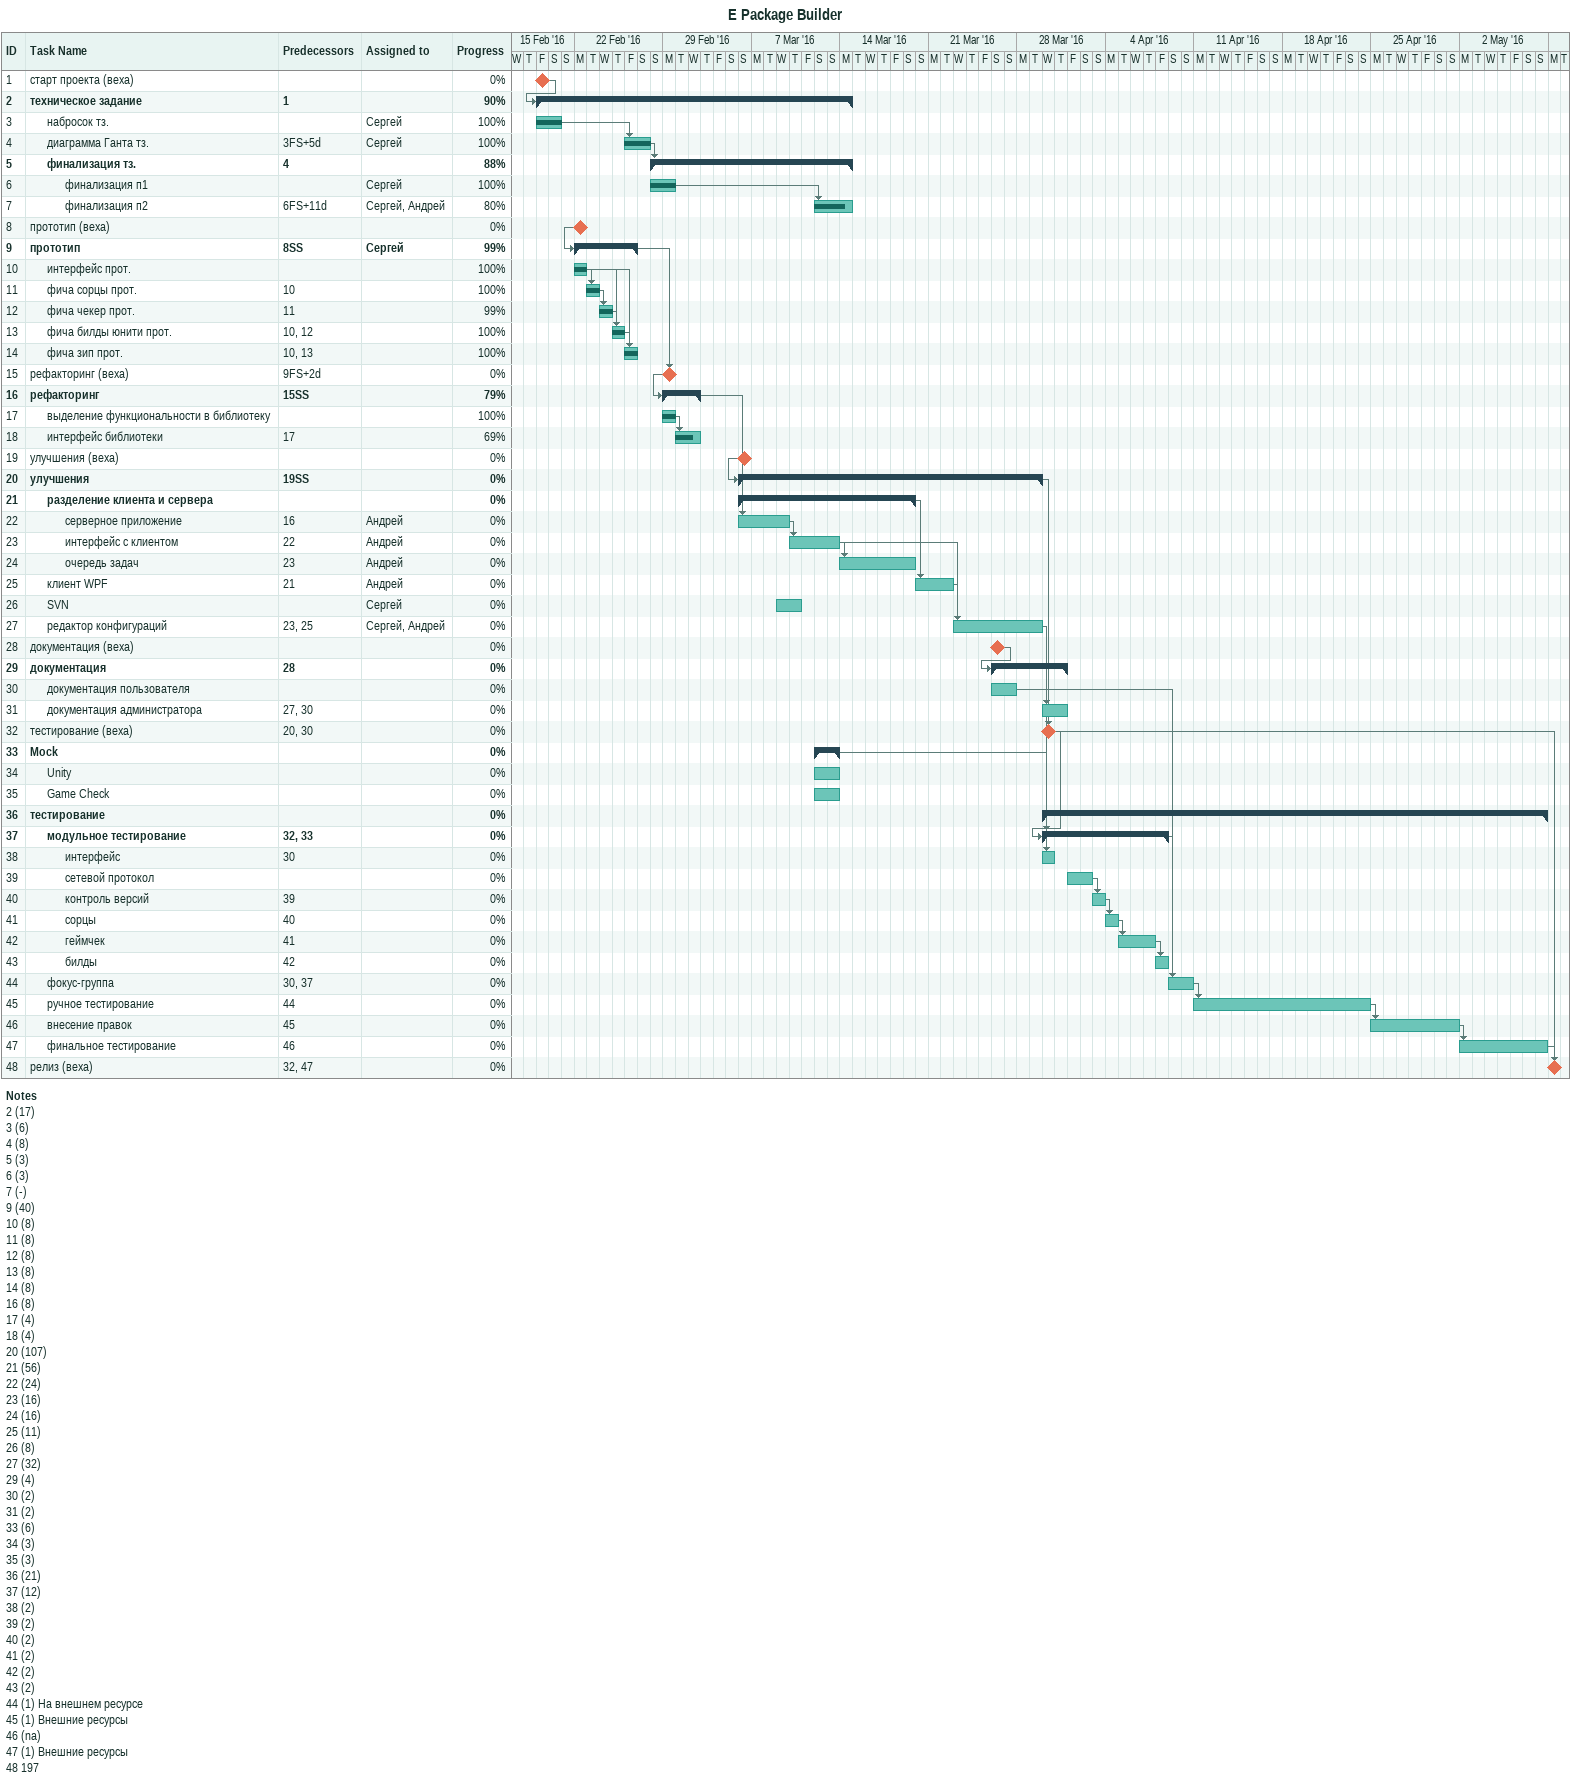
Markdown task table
E Package Builder

| ID | Level | Task | Start | Finish | Predecessors | Resources | % complete |
|---|---|---|---|---|---|---|---|
| 1 | 1 | старт проекта (веха) (milestone) | 2016-02-19 | 2016-02-19 |  |  | 0 |
| 2 | 1 | **техническое задание** | 2016-02-19 | 2016-03-14 | 1 |  | 90 |
| 3 | 2 | набросок тз. | 2016-02-19 | 2016-02-20 |  | Сергей | 100 |
| 4 | 2 | диаграмма Ганта тз. | 2016-02-26 | 2016-02-27 | 3FS+5d | Сергей | 100 |
| 5 | 2 | **финализация тз.** | 2016-02-28 | 2016-03-14 | 4 |  | 88 |
| 6 | 3 | финализация п1 | 2016-02-28 | 2016-02-29 |  | Сергей | 100 |
| 7 | 3 | финализация п2 | 2016-03-12 | 2016-03-14 | 6FS+11d | Сергей, Андрей | 80 |
| 8 | 1 | прототип (веха) (milestone) | 2016-02-22 | 2016-02-22 |  |  | 0 |
| 9 | 1 | **прототип** | 2016-02-22 | 2016-02-26 | 8SS | Сергей | 99 |
| 10 | 2 | интерфейс прот. | 2016-02-22 | 2016-02-22 |  |  | 100 |
| 11 | 2 | фича сорцы прот. | 2016-02-23 | 2016-02-23 | 10 |  | 100 |
| 12 | 2 | фича чекер прот. | 2016-02-24 | 2016-02-24 | 11 |  | 99 |
| 13 | 2 | фича билды юнити прот. | 2016-02-25 | 2016-02-25 | 10, 12 |  | 100 |
| 14 | 2 | фича зип прот. | 2016-02-26 | 2016-02-26 | 10, 13 |  | 100 |
| 15 | 1 | рефакторинг (веха) (milestone) | 2016-02-29 | 2016-02-29 | 9FS+2d |  | 0 |
| 16 | 1 | **рефакторинг** | 2016-02-29 | 2016-03-02 | 15SS |  | 79 |
| 17 | 2 | выделение функциональности в библиотеку | 2016-02-29 | 2016-02-29 |  |  | 100 |
| 18 | 2 | интерфейс библиотеки | 2016-03-01 | 2016-03-02 | 17 |  | 69 |
| 19 | 1 | улучшения (веха) (milestone) | 2016-03-06 | 2016-03-06 |  |  | 0 |
| 20 | 1 | **улучшения** | 2016-03-06 | 2016-03-29 | 19SS |  | 0 |
| 21 | 2 | **разделение клиента и сервера** | 2016-03-06 | 2016-03-19 |  |  | 0 |
| 22 | 3 | серверное приложение | 2016-03-06 | 2016-03-09 | 16 | Андрей | 0 |
| 23 | 3 | интерфейс с клиентом | 2016-03-10 | 2016-03-13 | 22 | Андрей | 0 |
| 24 | 3 | очередь задач | 2016-03-14 | 2016-03-19 | 23 | Андрей | 0 |
| 25 | 2 | клиент WPF | 2016-03-20 | 2016-03-22 | 21 | Андрей | 0 |
| 26 | 2 | SVN | 2016-03-09 | 2016-03-10 |  | Сергей | 0 |
| 27 | 2 | редактор конфигураций | 2016-03-23 | 2016-03-29 | 23, 25 | Сергей, Андрей | 0 |
| 28 | 1 | документация (веха) (milestone) | 2016-03-26 | 2016-03-26 |  |  | 0 |
| 29 | 1 | **документация** | 2016-03-26 | 2016-03-31 | 28 |  | 0 |
| 30 | 2 | документация пользователя | 2016-03-26 | 2016-03-27 |  |  | 0 |
| 31 | 2 | документация администратора | 2016-03-30 | 2016-03-31 | 27, 30 |  | 0 |
| 32 | 1 | тестирование (веха) (milestone) | 2016-03-30 | 2016-03-30 | 20, 30 |  | 0 |
| 33 | 1 | **Mock** | 2016-03-12 | 2016-03-13 |  |  | 0 |
| 34 | 2 | Unity | 2016-03-12 | 2016-03-13 |  |  | 0 |
| 35 | 2 | Game Check | 2016-03-12 | 2016-03-13 |  |  | 0 |
| 36 | 1 | **тестирование** | 2016-03-30 | 2016-05-08 |  |  | 0 |
| 37 | 2 | **модульное тестирование** | 2016-03-30 | 2016-04-08 | 32, 33 |  | 0 |
| 38 | 3 | интерфейс | 2016-03-30 | 2016-03-30 | 30 |  | 0 |
| 39 | 3 | сетевой протокол | 2016-04-01 | 2016-04-02 |  |  | 0 |
| 40 | 3 | контроль версий | 2016-04-03 | 2016-04-03 | 39 |  | 0 |
| 41 | 3 | сорцы | 2016-04-04 | 2016-04-04 | 40 |  | 0 |
| 42 | 3 | геймчек | 2016-04-05 | 2016-04-07 | 41 |  | 0 |
| 43 | 3 | билды | 2016-04-08 | 2016-04-08 | 42 |  | 0 |
| 44 | 2 | фокус-группа | 2016-04-09 | 2016-04-10 | 30, 37 |  | 0 |
| 45 | 2 | ручное тестирование | 2016-04-11 | 2016-04-24 | 44 |  | 0 |
| 46 | 2 | внесение правок | 2016-04-25 | 2016-05-01 | 45 |  | 0 |
| 47 | 2 | финальное тестирование | 2016-05-02 | 2016-05-08 | 46 |  | 0 |
| 48 | 1 | релиз (веха) (milestone) | 2016-05-09 | 2016-05-09 | 32, 47 |  | 0 |

Notes
- 2: (17)
- 3: (6)
- 4: (8)
- 5: (3)
- 6: (3)
- 7: (-)
- 9: (40)
- 10: (8)
- 11: (8)
- 12: (8)
- 13: (8)
- 14: (8)
- 16: (8)
- 17: (4)
- 18: (4)
- 20: (107)
- 21: (56)
- 22: (24)
- 23: (16)
- 24: (16)
- 25: (11)
- 26: (8)
- 27: (32)
- 29: (4)
- 30: (2)
- 31: (2)
- 33: (6)
- 34: (3)
- 35: (3)
- 36: (21)
- 37: (12)
- 38: (2)
- 39: (2)
- 40: (2)
- 41: (2)
- 42: (2)
- 43: (2)
- 44: (1) На внешнем ресурсе
- 45: (1) Внешние ресурсы
- 46: (na)
- 47: (1) Внешние ресурсы
- 48: 197
